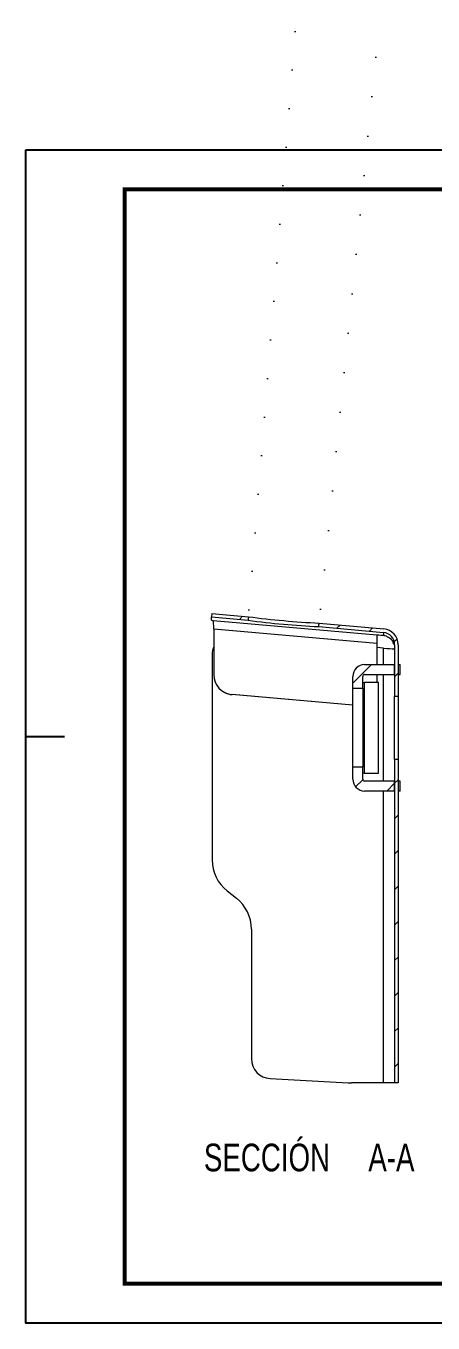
# Model space of a CAD drawing. Extents: x 0 to 3990, y 0 to 1744.
# Drawn here: x 1922.1 to 2025.3, y 1415.8 to 1744.1 of the extents above; entities that cross this region are included whole.
import ezdxf

# ---------------------------------------------------------------- set-up
doc = ezdxf.new("R2010")
doc.units = 0
doc.header["$LTSCALE"] = 10
doc.header["$MEASUREMENT"] = 0
doc.layers.get('0').update_dxf_attribs({"linetype": 'CONTINUOUS'})
doc.styles.add('SLDTEXTSTYLE0', font='TXT', dxfattribs={"width": 0.75})
pattern_1 = [(45, (1791.3054, 1184.4974), (-4.49013, 4.49013), [])]

# ---------------------------------------------------------------- blocks, each defined once
blk = doc.blocks.new('SW_NOTE_2')
at = {"color": 0, "linetype": 'Continuous', "lineweight": 0, "char_height": 3.5, "attachment_point": 2, "style": 'SLDTEXTSTYLE0'}
for s, insert in [('SECCIÓN', (10.45, 4.51)), ('A-A', (26.22, 4.51))]:
    blk.add_mtext(s, dxfattribs=dict(at, insert=insert))
blk = doc.blocks.new('A3G')
blk.add_line((0, 148.5), (9.75, 148.5))
blk.add_lwpolyline([(0, 297), (420, 297), (420, 0), (0, 0)], close=True)
at = {"const_width": 1}
blk.add_lwpolyline([(25, 287), (410, 287), (410, 10), (25, 10)], close=True, dxfattribs=at)

msp = doc.modelspace()

# ---------------------------------------------------------------- hatches: boundary and pattern name
at = {"linetype": 'Continuous', "lineweight": 0}
h = msp.add_hatch(dxfattribs=at)
h.set_pattern_fill('ANSI31', scale=2, style=0)
h.set_pattern_definition(pattern_1)
edge = h.paths.add_edge_path(flags=0)
edge.add_line((1969.24101, 1595.41902), (1969.16011, 1594.52212))
edge.add_line((1969.16011, 1594.52212), (1978.42065, 1593.68586))
edge.add_ellipse((2001.4961, 1749.40614), major_axis=(27.24948, 301.75552), ratio=0.034655367, start_angle=121.0476738, end_angle=121.246656, ccw=False)
edge.add_line((1978.48285, 1594.58445), (1969.24101, 1595.41902))
h = msp.add_hatch(dxfattribs=at)
h.set_pattern_fill('ANSI31', scale=2, style=0)
h.set_pattern_definition(pattern_1)
edge = h.paths.add_edge_path(flags=0)
edge.add_ellipse((2001.4961, 1749.40614), major_axis=(27.24948, 301.75552), ratio=0.034655367, start_angle=238.753344, end_angle=238.9523262, ccw=False)
edge.add_line((1996.30167, 1592.07115), (2012.72057, 1590.58847))
edge.add_ellipse((2012.44193, 1587.49915), major_axis=(0, -3.10188), ratio=0.999394428, start_angle=90, end_angle=174.8431135, ccw=False)
edge.add_line((2015.54193, 1587.49915), (2015.54193, 1574.45983))
edge.add_line((2015.54193, 1574.45983), (2016.44193, 1574.45983))
edge.add_line((2016.44193, 1574.45983), (2016.44193, 1587.49915))
edge.add_ellipse((2012.44193, 1587.49915), major_axis=(0, -4.00242), ratio=0.999394428, start_angle=90, end_angle=174.8431135)
edge.add_line((2012.80146, 1591.48537), (1996.40145, 1592.96635))
h = msp.add_hatch(dxfattribs=at)
h.set_pattern_fill('ANSI31', scale=2, style=0)
h.set_pattern_definition(pattern_1)
edge = h.paths.add_edge_path(flags=0)
edge.add_arc((2007.94193, 1579.45983), 0.5, 90, 180, ccw=False)
edge.add_line((2007.94193, 1579.95983), (2015.54193, 1579.95983))
edge.add_line((2015.54193, 1579.95983), (2015.54193, 1582.45983))
edge.add_line((2015.54193, 1582.45983), (2007.94193, 1582.45983))
edge.add_arc((2007.94193, 1579.45983), 3, 90, 180)
edge.add_line((2004.94193, 1579.45983), (2004.94193, 1576.45983))
edge.add_line((2004.94193, 1576.45983), (2007.44193, 1576.45983))
edge.add_line((2007.44193, 1576.45983), (2007.44193, 1579.45983))
h = msp.add_hatch(dxfattribs=at)
h.set_pattern_fill('ANSI31', scale=2, style=0)
h.set_pattern_definition(pattern_1)
h.paths.add_polyline_path([(2016.44193, 1558.45983), (2015.54193, 1558.45983), (2015.54193, 1476.59052), (2016.44193, 1476.59052)], flags=0)
h = msp.add_hatch(dxfattribs=at)
h.set_pattern_fill('ANSI31', scale=2, style=0)
h.set_pattern_definition(pattern_1)
edge = h.paths.add_edge_path(flags=0)
edge.add_line((2015.54193, 1550.45983), (2015.54193, 1552.95983))
edge.add_line((2015.54193, 1552.95983), (2007.94193, 1552.95983))
edge.add_arc((2007.94193, 1553.45983), 0.5, 180, 270, ccw=False)
edge.add_line((2007.44193, 1553.45983), (2007.44193, 1556.45983))
edge.add_line((2007.44193, 1556.45983), (2004.94193, 1556.45983))
edge.add_line((2004.94193, 1556.45983), (2004.94193, 1553.45983))
edge.add_arc((2007.94193, 1553.45983), 3, 180, 270)
edge.add_line((2007.94193, 1550.45983), (2015.54193, 1550.45983))

# ---------------------------------------------------------------- linework, layer by layer
at = {"color": 7, "linetype": 'Continuous', "lineweight": 15}
for p, q in [((1969.24101, 1595.41902), (1969.16011, 1594.52212)), ((1969.16011, 1593.7159), (1969.16011, 1594.52212)), ((1969.16011, 1594.52212), (1978.42065, 1593.68586)), ((1969.24101, 1595.41902), (1978.48285, 1594.58445)), ((1969.52824, 1593.49989), (1969.25052, 1593.63549)), ((2011.02337, 1589.87915), (1969.52824, 1593.49989)), ((1996.40145, 1592.96635), (2012.80146, 1591.48537)), ((2011.0217, 1587.78856), (1969.70351, 1591.39386)), ((1969.70351, 1591.39386), (1969.70351, 1579.89383)), ((1996.30167, 1592.07115), (2012.72057, 1590.58847)), ((2011.0217, 1589.87486), (2011.0217, 1587.78856)), ((2012.72057, 1590.58847), (2012.72057, 1589.79188)), ((2011.0217, 1587.78856), (2011.0217, 1582.45983)), ((2012.71211, 1586.64017), (2011.0217, 1586.78767)), ((2015.54193, 1587.49915), (2015.54193, 1574.45983)), ((2016.44193, 1587.49915), (2016.44193, 1574.45983)), ((1969.2856, 1584.97145), (1969.2856, 1533.03563)), ((2007.94193, 1582.45983), (2015.54193, 1582.45983)), ((2007.94193, 1579.95983), (2015.54193, 1579.95983)), ((2011.0217, 1579.95983), (2011.0217, 1577.95983)), ((2015.54193, 1579.95983), (2015.54193, 1582.45983)), ((2016.44193, 1582.45983), (2016.94193, 1582.45983)), ((2016.44193, 1579.95983), (2016.94193, 1579.95983)), ((2016.94193, 1579.95983), (2016.94193, 1582.45983)), ((2004.94193, 1576.45983), (2004.94193, 1579.45983)), ((2004.94193, 1576.45983), (2007.44193, 1576.45983)), ((2004.94193, 1556.45983), (2004.94193, 1576.45983)), ((2007.44193, 1576.45983), (2007.44193, 1579.45983)), ((2007.44193, 1577.95983), (2007.94193, 1577.95983)), ((2007.44193, 1576.45983), (2007.44193, 1556.45983)), ((2007.94193, 1554.95983), (2007.94193, 1577.95983)), ((2011.44193, 1577.95983), (2007.94193, 1577.95983)), ((2011.44193, 1554.95983), (2011.44193, 1577.95983)), ((1972.50736, 1575.39267), (1972.5858, 1575.35437)), ((2004.94193, 1572.23029), (1974.25353, 1574.90807)), ((1974.33197, 1574.86977), (1974.25353, 1574.90807)), ((2004.94193, 1572.19883), (1974.33197, 1574.86977)), ((2015.54193, 1574.45983), (2016.44193, 1574.45983)), ((2015.54193, 1558.45983), (2015.54193, 1574.45983)), ((2016.44193, 1574.45983), (2016.44193, 1558.45983)), ((2015.54193, 1558.45983), (2015.54193, 1476.59052)), ((2016.44193, 1558.45983), (2015.54193, 1558.45983)), ((2016.44193, 1558.45983), (2016.44193, 1476.59052)), ((2007.44193, 1556.45983), (2004.94193, 1556.45983)), ((2004.94193, 1553.45983), (2004.94193, 1556.45983)), ((2007.44193, 1553.45983), (2007.44193, 1556.45983)), ((2007.94193, 1554.95983), (2007.44193, 1554.95983)), ((2007.94193, 1554.95983), (2011.44193, 1554.95983)), ((2015.54193, 1552.95983), (2007.94193, 1552.95983)), ((2015.54193, 1550.45983), (2007.94193, 1550.45983)), ((2015.54193, 1550.45983), (2015.54193, 1552.95983)), ((2016.94193, 1552.95983), (2016.44193, 1552.95983)), ((2016.94193, 1550.45983), (2016.44193, 1550.45983)), ((2016.94193, 1550.45983), (2016.94193, 1552.95983)), ((1973.10915, 1525.15943), (1975.424, 1523.34143)), ((1979.24755, 1515.46523), (1979.24755, 1482.66106)), ((1983.9644, 1477.66809), (2003.78368, 1476.61164)), ((2012.71211, 1476.59052), (2004.57608, 1476.59054)), ((2015.54193, 1476.59052), (2012.71211, 1476.59052)), ((2016.44193, 1476.59052), (2015.54193, 1476.59052))]:
    msp.add_line(p, q, dxfattribs=at)
at = {"color": 8, "linetype": 'Continuous', "lineweight": 15}
for p, q in [((2012.71211, 1582.45983), (2012.71211, 1586.64017)), ((2012.71211, 1552.95983), (2012.71211, 1579.95983)), ((2012.71211, 1476.59052), (2012.71211, 1550.45983))]:
    msp.add_line(p, q, dxfattribs=at)
at = {"color": 7, "linetype": 'Continuous', "lineweight": 15}
for centre, radius, start, end in [((2006.76252, 1807.72543), 215.90784, 262.4571076, 267.2229035), ((2006.79447, 1808.07927), 215.36385, 262.4460628, 267.2339484), ((2007.94193, 1579.45983), 3, 90, 180), ((2007.94193, 1579.45983), 0.5, 90, 180), ((2007.94193, 1553.45983), 3, 180, 270), ((2007.94193, 1553.45983), 0.5, 180, 270)]:
    msp.add_arc(centre, radius, start, end, dxfattribs=at)
for centre, major_axis, ratio, start_param, end_param in [((1981.11154, 1592.63796), (11.95131, -1.08053), 0.048846051, 3.146008663, 3.269090473), ((1969.52049, 1591.39386), (0, 2.10792), 0.086828325, 4.71238898, 6.240815303), ((2001.4961, 1749.40614), (27.24948, 301.75552), 0.034655367, 2.11268046, 2.116153353), ((2001.4961, 1749.40614), (27.24948, 301.75552), 0.034655367, 4.167031954, 4.170504847), ((2013.0217, 1589.69584), (1.99999, -0.18082), 0.034535332, 1.725057727, 3.103748226), ((2012.44193, 1587.49915), (0, -3.10188), 0.999394428, 1.570796327, 3.051588005), ((2012.44193, 1587.49915), (0, -4.00242), 0.999394428, 1.570796327, 3.051588005), ((2012.44193, 1586.70185), (1.96843, 2.40229), 0.996899956, 0.340286645, 0.556812612), ((1974.26657, 1584.97145), (0, 5.00453), 0.995293893, 1.158237662, 1.570796327), ((2012.44193, 1586.77209), (3.09998, -0.28028), 0.034535332, 4.802777837, 5.941677108), ((1974.68449, 1579.89383), (0, 5.00453), 0.995293893, 1.570796327, 3.054963609), ((1974.76293, 1579.85553), (0, 5.00453), 0.995293893, 2.689232856, 3.054963609), ((1979.24755, 1533.03563), (0, 10.00023), 0.996171479, 1.570796327, 2.477703829), ((1969.2856, 1515.46523), (0, 10.00023), 0.996171479, 4.71238898, 5.619296483), ((1984.22852, 1482.66106), (0, 5), 0.996194591, 1.570796327, 3.088541298), ((2004.57611, 1491.59054), (0, 15), 0.996232609, 3.088539438, 3.141591047)]:
    msp.add_ellipse(centre, major_axis=major_axis, ratio=ratio, start_param=start_param, end_param=end_param, dxfattribs=at)
for points in [[(2011.0217, 1589.87486), (2011.0217, 1589.87687), (2011.02225, 1589.8783), (2011.02337, 1589.87915)], [(2012.84738, 1589.77831), (2012.80508, 1589.78377), (2012.76274, 1589.78829), (2012.72057, 1589.79188)], [(2015.54185, 1586.66854), (2015.5419, 1586.66129), (2015.54193, 1586.65404), (2015.54193, 1586.64679)]]:
    msp.add_open_spline(points, degree=3, dxfattribs=at)
for points, knots in [([(2013.49819, 1589.62133), (2013.67739, 1589.55689), (2013.84818, 1589.4769), (2014.17364, 1589.28642), (2014.33002, 1589.17429), (2014.61569, 1588.92602), (2014.74505, 1588.79047), (2014.97724, 1588.4984), (2015.07992, 1588.34078), (2015.2476, 1588.02855), (2015.31513, 1587.87024), (2015.41983, 1587.56422), (2015.45603, 1587.42054), (2015.5329, 1587.02216), (2015.5409, 1586.8108), (2015.54185, 1586.66854)], [0, 0, 0, 0, 0.125, 0.125, 0.25, 0.25, 0.375, 0.375, 0.5, 0.5, 0.625, 0.625, 0.75, 0.75, 1, 1, 1, 1]), ([(2015.54185, 1586.66854), (2015.54063, 1586.60195), (2015.526, 1586.55315), (2015.46609, 1586.48823), (2015.42037, 1586.47255), (2015.35965, 1586.47214)], [0, 0, 0, 0, 0.5, 0.5, 1, 1, 1, 1])]:
    msp.add_open_spline(points, degree=3, knots=knots, dxfattribs=at)

# ---------------------------------------------------------------- block references
msp.add_blockref('A3G', (1922.07109, 1415.76042))
at = {"color": 7, "linetype": 'Continuous', "lineweight": 0, "xscale": 2, "yscale": 2, "zscale": 2}
msp.add_blockref('SW_NOTE_2', (1962.28469, 1452.15625), dxfattribs=at)

doc.saveas('drawing.dxf')
